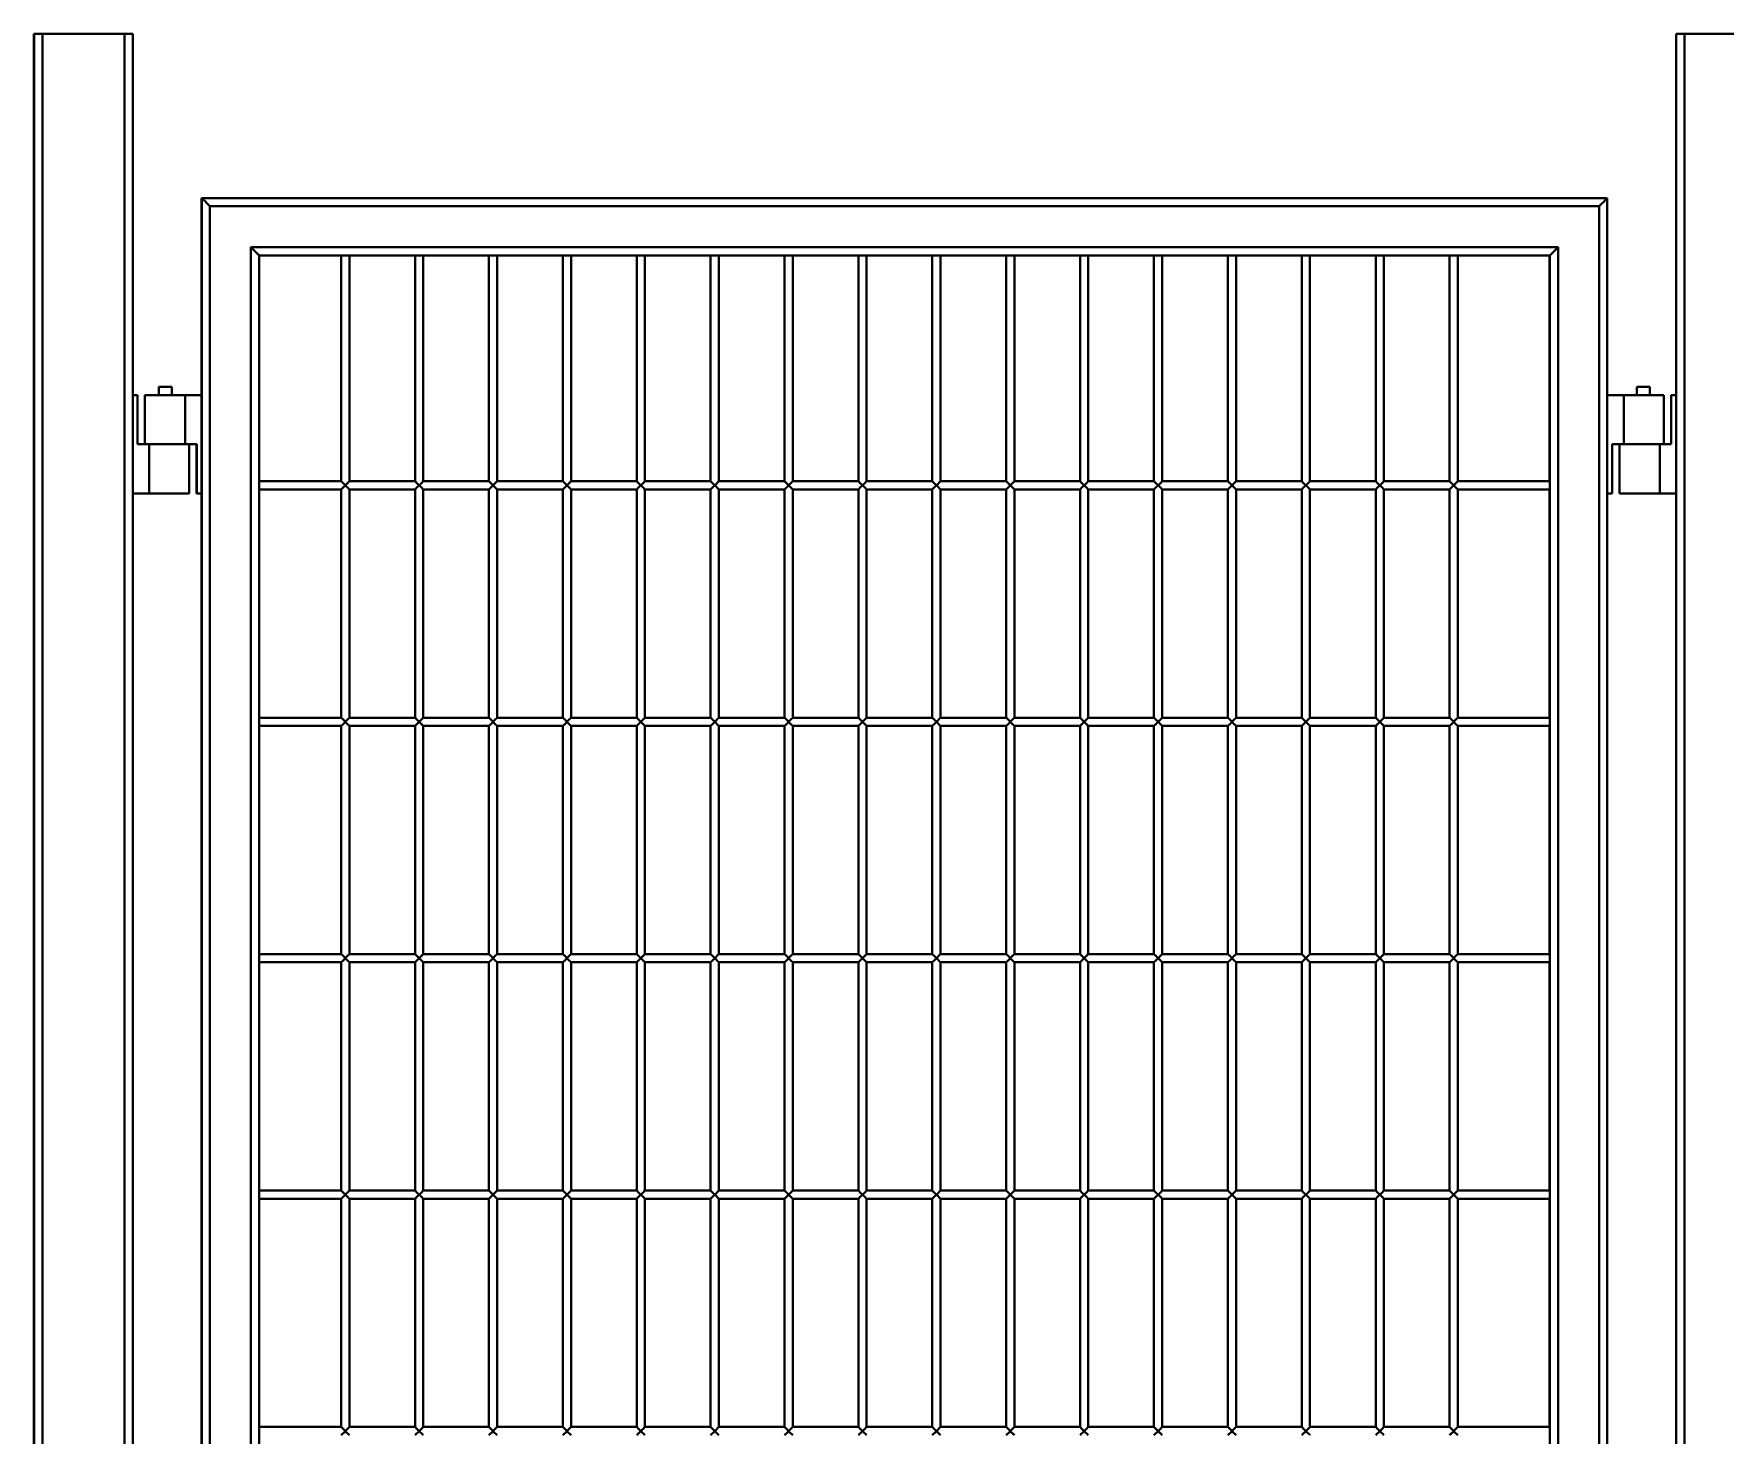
# Model space of a CAD drawing. Header units: millimetres. Extents: x 0 to 420, y 0 to 297.
# Drawn here: x 103.05 to 123.65, y 238.78 to 255.85 of the extents above; entities that cross this region are included whole.
import ezdxf

# ---------------------------------------------------------------- set-up
doc = ezdxf.new("R2010")
doc.units = ezdxf.units.MM

msp = doc.modelspace()

# ---------------------------------------------------------------- linework, layer by layer
at = {"color": 7, "linetype": 'Continuous', "lineweight": 40}
for p, q in [((103.0527, 255.8453), (103.0527, 215.8453)), ((103.0527, 255.8453), (103.0585, 255.8453)), ((103.0585, 215.8453), (103.0585, 255.8453)), ((103.0585, 255.8453), (103.159, 255.8453)), ((103.159, 255.8453), (103.159, 215.8453)), ((103.159, 255.8453), (104.159, 255.8453)), ((104.159, 215.8453), (104.159, 255.8453)), ((104.159, 255.8453), (104.2584, 255.8453)), ((104.2584, 255.8453), (104.2584, 215.8453)), ((123.0552, 215.8453), (123.0552, 255.8453)), ((123.0552, 255.8453), (123.1552, 255.8453)), ((123.1552, 255.8453), (123.1552, 215.8453)), ((123.1552, 255.8453), (124.1552, 255.8453)), ((105.0941, 253.8453), (105.0941, 251.4453)), ((105.097, 253.8453), (105.0941, 253.8453)), ((105.097, 253.8453), (122.2167, 253.8453)), ((105.097, 217.8453), (105.097, 253.8453)), ((122.2167, 253.8453), (122.2167, 217.8453)), ((122.1173, 253.7453), (105.1975, 253.7453)), ((105.1975, 253.7453), (105.1975, 217.9453)), ((122.1173, 217.9453), (122.1173, 253.7453)), ((105.6975, 253.2453), (121.6173, 253.2453)), ((105.6975, 218.4453), (105.6975, 253.2453)), ((121.6173, 253.2453), (121.6173, 218.4453)), ((105.797, 253.1453), (105.797, 218.5453)), ((121.5167, 253.1453), (105.797, 253.1453)), ((106.7955, 253.1453), (106.7955, 250.3953)), ((106.8955, 250.3953), (106.8955, 253.1453)), ((107.6955, 253.1453), (107.6955, 250.3953)), ((107.7955, 250.3953), (107.7955, 253.1453)), ((108.5955, 253.1453), (108.5955, 250.3953)), ((108.6955, 250.3953), (108.6955, 253.1453)), ((109.4954, 253.1453), (109.4954, 250.3953)), ((109.5955, 250.3953), (109.5955, 253.1453)), ((110.3954, 253.1453), (110.3954, 250.3953)), ((110.4954, 250.3953), (110.4954, 253.1453)), ((111.2954, 253.1453), (111.2954, 250.3953)), ((111.3954, 250.3953), (111.3954, 253.1453)), ((112.1954, 253.1453), (112.1954, 250.3953)), ((112.2954, 250.3953), (112.2954, 253.1453)), ((113.0954, 253.1453), (113.0954, 250.3953)), ((113.1954, 250.3953), (113.1954, 253.1453)), ((113.9954, 253.1453), (113.9954, 250.3953)), ((114.0954, 250.3953), (114.0954, 253.1453)), ((114.8954, 253.1453), (114.8954, 250.3953)), ((114.9954, 250.3953), (114.9954, 253.1453)), ((115.7953, 253.1453), (115.7953, 250.3953)), ((115.8953, 250.3953), (115.8953, 253.1453)), ((116.6953, 253.1453), (116.6953, 250.3953)), ((116.7953, 250.3953), (116.7953, 253.1453)), ((117.5953, 253.1453), (117.5953, 250.3953)), ((117.6953, 250.3953), (117.6953, 253.1453)), ((118.4953, 253.1453), (118.4953, 250.3953)), ((118.5953, 250.3953), (118.5953, 253.1453)), ((119.3953, 253.1453), (119.3953, 250.3953)), ((119.4953, 250.3953), (119.4953, 253.1453)), ((120.2953, 253.1453), (120.2953, 250.3953)), ((120.3953, 250.3953), (120.3953, 253.1453)), ((121.5138, 253.1453), (121.5138, 250.3953)), ((121.5167, 218.5453), (121.5167, 253.1453)), ((104.5755, 251.5453), (104.5755, 251.4453)), ((104.5755, 251.5453), (104.7355, 251.5453)), ((104.7355, 251.4453), (104.7355, 251.5453)), ((122.5752, 251.5453), (122.5752, 251.4453)), ((122.7352, 251.5453), (122.5752, 251.5453)), ((122.7352, 251.4453), (122.7352, 251.5453)), ((104.3164, 251.4453), (104.2584, 251.4453)), ((104.3164, 250.8453), (104.3164, 251.4453)), ((104.4055, 251.4453), (104.4055, 250.8453)), ((104.4055, 251.4453), (104.8959, 251.4453)), ((104.8959, 251.4453), (104.8959, 250.8453)), ((104.8964, 251.4453), (104.8959, 251.4453)), ((104.8964, 251.4453), (104.8964, 250.8453)), ((105.0964, 251.4453), (104.8964, 251.4453)), ((105.0964, 250.2453), (105.0964, 251.4453)), ((122.2167, 251.4453), (122.4161, 251.4453)), ((122.9052, 251.4453), (122.4156, 251.4453)), ((122.4161, 251.4453), (122.4161, 250.8453)), ((122.9052, 250.8453), (122.9052, 251.4453)), ((122.9952, 250.8453), (122.9952, 251.4453)), ((122.9952, 251.4453), (123.0552, 251.4453)), ((104.4564, 250.8453), (104.3164, 250.8453)), ((104.4564, 250.2453), (104.4564, 250.8453)), ((104.4564, 250.8453), (104.677, 250.8453)), ((104.677, 250.8453), (104.8947, 250.8453)), ((104.8964, 250.8453), (105.0364, 250.8453)), ((104.9455, 250.2453), (104.9455, 250.8453)), ((105.0347, 250.8453), (105.0347, 250.2453)), ((105.0364, 250.8453), (105.0364, 250.2453)), ((122.2761, 250.8453), (122.2761, 250.2453)), ((122.4161, 250.8453), (122.2761, 250.8453)), ((122.3652, 250.8453), (122.3652, 250.2453)), ((122.6352, 250.8453), (122.4156, 250.8453)), ((122.8552, 250.8453), (122.6352, 250.8453)), ((122.8552, 250.2453), (122.8552, 250.8453)), ((122.8552, 250.8453), (122.9952, 250.8453)), ((106.7955, 250.3953), (105.797, 250.3953)), ((105.797, 250.2953), (106.7955, 250.2953)), ((106.7955, 250.2953), (106.7955, 247.5153)), ((107.6955, 250.3953), (106.8955, 250.3953)), ((106.8955, 247.5153), (106.8955, 250.2953)), ((106.8955, 250.2953), (107.6955, 250.2953)), ((107.6955, 250.2953), (107.6955, 247.5153)), ((108.5955, 250.3953), (107.7955, 250.3953)), ((107.7955, 247.5153), (107.7955, 250.2953)), ((107.7955, 250.2953), (108.5955, 250.2953)), ((108.5955, 250.2953), (108.5955, 247.5153)), ((109.4954, 250.3953), (108.6955, 250.3953)), ((108.6955, 247.5153), (108.6955, 250.2953)), ((108.6955, 250.2953), (109.4954, 250.2953)), ((109.4954, 250.2953), (109.4954, 247.5153)), ((110.3954, 250.3953), (109.5955, 250.3953)), ((109.5955, 247.5153), (109.5955, 250.2953)), ((109.5955, 250.2953), (110.3954, 250.2953)), ((110.3954, 250.2953), (110.3954, 247.5153)), ((111.2954, 250.3953), (110.4954, 250.3953)), ((110.4954, 247.5153), (110.4954, 250.2953)), ((110.4954, 250.2953), (111.2954, 250.2953)), ((111.2954, 250.2953), (111.2954, 247.5153)), ((112.1954, 250.3953), (111.3954, 250.3953)), ((111.3954, 247.5153), (111.3954, 250.2953)), ((111.3954, 250.2953), (112.1954, 250.2953)), ((112.1954, 250.2953), (112.1954, 247.5153)), ((113.0954, 250.3953), (112.2954, 250.3953)), ((112.2954, 247.5153), (112.2954, 250.2953)), ((112.2954, 250.2953), (113.0954, 250.2953)), ((113.0954, 250.2953), (113.0954, 247.5153)), ((113.9954, 250.3953), (113.1954, 250.3953)), ((113.1954, 247.5153), (113.1954, 250.2953)), ((113.1954, 250.2953), (113.9954, 250.2953)), ((113.9954, 250.2953), (113.9954, 247.5153)), ((114.8954, 250.3953), (114.0954, 250.3953)), ((114.0954, 247.5153), (114.0954, 250.2953)), ((114.0954, 250.2953), (114.8954, 250.2953)), ((114.8954, 250.2953), (114.8954, 247.5153)), ((115.7953, 250.3953), (114.9954, 250.3953)), ((114.9954, 247.5153), (114.9954, 250.2953)), ((114.9954, 250.2953), (115.7953, 250.2953)), ((115.7953, 250.2953), (115.7953, 247.5153)), ((116.6953, 250.3953), (115.8953, 250.3953)), ((115.8953, 247.5153), (115.8953, 250.2953)), ((115.8953, 250.2953), (116.6953, 250.2953)), ((116.6953, 250.2953), (116.6953, 247.5153)), ((117.5953, 250.3953), (116.7953, 250.3953)), ((116.7953, 247.5153), (116.7953, 250.2953)), ((116.7953, 250.2953), (117.5953, 250.2953)), ((117.5953, 250.2953), (117.5953, 247.5153)), ((118.4953, 250.3953), (117.6953, 250.3953)), ((117.6953, 247.5153), (117.6953, 250.2953)), ((117.6953, 250.2953), (118.4953, 250.2953)), ((118.4953, 250.2953), (118.4953, 247.5153)), ((119.3953, 250.3953), (118.5953, 250.3953)), ((118.5953, 247.5153), (118.5953, 250.2953)), ((118.5953, 250.2953), (119.3953, 250.2953)), ((119.3953, 250.2953), (119.3953, 247.5153)), ((120.2953, 250.3953), (119.4953, 250.3953)), ((119.4953, 247.5153), (119.4953, 250.2953)), ((119.4953, 250.2953), (120.2953, 250.2953)), ((120.2953, 250.2953), (120.2953, 247.5153)), ((121.5153, 250.3953), (120.3953, 250.3953)), ((120.3953, 247.5153), (120.3953, 250.2953)), ((120.3953, 250.2953), (121.5153, 250.2953)), ((121.5138, 250.2953), (121.5138, 247.5153)), ((104.2584, 250.2453), (104.4564, 250.2453)), ((104.4559, 250.2453), (104.9455, 250.2453)), ((105.0364, 250.2453), (105.0347, 250.2453)), ((105.0364, 250.2453), (105.0964, 250.2453)), ((105.0941, 250.2453), (105.0941, 221.4453)), ((122.2761, 250.2453), (122.2167, 250.2453)), ((122.8552, 250.2453), (122.3652, 250.2453)), ((123.0552, 250.2453), (122.8552, 250.2453)), ((106.7955, 247.5153), (105.797, 247.5153)), ((105.797, 247.4153), (106.7955, 247.4153)), ((106.7955, 247.4153), (106.7955, 244.6353)), ((107.6955, 247.5153), (106.8955, 247.5153)), ((106.8955, 244.6353), (106.8955, 247.4153)), ((106.8955, 247.4153), (107.6955, 247.4153)), ((107.6955, 247.4153), (107.6955, 244.6353)), ((108.5955, 247.5153), (107.7955, 247.5153)), ((107.7955, 244.6353), (107.7955, 247.4153)), ((107.7955, 247.4153), (108.5955, 247.4153)), ((108.5955, 247.4153), (108.5955, 244.6353)), ((109.4954, 247.5153), (108.6955, 247.5153)), ((108.6955, 244.6353), (108.6955, 247.4153)), ((108.6955, 247.4153), (109.4954, 247.4153)), ((109.4954, 247.4153), (109.4954, 244.6353)), ((110.3954, 247.5153), (109.5955, 247.5153)), ((109.5955, 244.6353), (109.5955, 247.4153)), ((109.5955, 247.4153), (110.3954, 247.4153)), ((110.3954, 247.4153), (110.3954, 244.6353)), ((111.2954, 247.5153), (110.4954, 247.5153)), ((110.4954, 244.6353), (110.4954, 247.4153)), ((110.4954, 247.4153), (111.2954, 247.4153)), ((111.2954, 247.4153), (111.2954, 244.6353)), ((112.1954, 247.5153), (111.3954, 247.5153)), ((111.3954, 244.6353), (111.3954, 247.4153)), ((111.3954, 247.4153), (112.1954, 247.4153)), ((112.1954, 247.4153), (112.1954, 244.6353)), ((113.0954, 247.5153), (112.2954, 247.5153)), ((112.2954, 244.6353), (112.2954, 247.4153)), ((112.2954, 247.4153), (113.0954, 247.4153)), ((113.0954, 247.4153), (113.0954, 244.6353)), ((113.9954, 247.5153), (113.1954, 247.5153)), ((113.1954, 244.6353), (113.1954, 247.4153)), ((113.1954, 247.4153), (113.9954, 247.4153)), ((113.9954, 247.4153), (113.9954, 244.6353)), ((114.8954, 247.5153), (114.0954, 247.5153)), ((114.0954, 244.6353), (114.0954, 247.4153)), ((114.0954, 247.4153), (114.8954, 247.4153)), ((114.8954, 247.4153), (114.8954, 244.6353)), ((115.7953, 247.5153), (114.9954, 247.5153)), ((114.9954, 244.6353), (114.9954, 247.4153)), ((114.9954, 247.4153), (115.7953, 247.4153)), ((115.7953, 247.4153), (115.7953, 244.6353)), ((116.6953, 247.5153), (115.8953, 247.5153)), ((115.8953, 244.6353), (115.8953, 247.4153)), ((115.8953, 247.4153), (116.6953, 247.4153)), ((116.6953, 247.4153), (116.6953, 244.6353)), ((117.5953, 247.5153), (116.7953, 247.5153)), ((116.7953, 244.6353), (116.7953, 247.4153)), ((116.7953, 247.4153), (117.5953, 247.4153)), ((117.5953, 247.4153), (117.5953, 244.6353)), ((118.4953, 247.5153), (117.6953, 247.5153)), ((117.6953, 244.6353), (117.6953, 247.4153)), ((117.6953, 247.4153), (118.4953, 247.4153)), ((118.4953, 247.4153), (118.4953, 244.6353)), ((119.3953, 247.5153), (118.5953, 247.5153)), ((118.5953, 244.6353), (118.5953, 247.4153)), ((118.5953, 247.4153), (119.3953, 247.4153)), ((119.3953, 247.4153), (119.3953, 244.6353)), ((120.2953, 247.5153), (119.4953, 247.5153)), ((119.4953, 244.6353), (119.4953, 247.4153)), ((119.4953, 247.4153), (120.2953, 247.4153)), ((120.2953, 247.4153), (120.2953, 244.6353)), ((121.5153, 247.5153), (120.3953, 247.5153)), ((120.3953, 244.6353), (120.3953, 247.4153)), ((120.3953, 247.4153), (121.5153, 247.4153)), ((121.5138, 247.4153), (121.5138, 244.6353)), ((106.7955, 244.6353), (105.797, 244.6353)), ((105.797, 244.5353), (106.7955, 244.5353)), ((106.7955, 244.5353), (106.7955, 241.7553)), ((107.6955, 244.6353), (106.8955, 244.6353)), ((106.8955, 241.7553), (106.8955, 244.5353)), ((106.8955, 244.5353), (107.6955, 244.5353)), ((107.6955, 244.5353), (107.6955, 241.7553)), ((108.5955, 244.6353), (107.7955, 244.6353)), ((107.7955, 241.7553), (107.7955, 244.5353)), ((107.7955, 244.5353), (108.5955, 244.5353)), ((108.5955, 244.5353), (108.5955, 241.7553)), ((109.4954, 244.6353), (108.6955, 244.6353)), ((108.6955, 241.7553), (108.6955, 244.5353)), ((108.6955, 244.5353), (109.4954, 244.5353)), ((109.4954, 244.5353), (109.4954, 241.7553)), ((110.3954, 244.6353), (109.5955, 244.6353)), ((109.5955, 241.7553), (109.5955, 244.5353)), ((109.5955, 244.5353), (110.3954, 244.5353)), ((110.3954, 244.5353), (110.3954, 241.7553)), ((111.2954, 244.6353), (110.4954, 244.6353)), ((110.4954, 241.7553), (110.4954, 244.5353)), ((110.4954, 244.5353), (111.2954, 244.5353)), ((111.2954, 244.5353), (111.2954, 241.7553)), ((112.1954, 244.6353), (111.3954, 244.6353)), ((111.3954, 241.7553), (111.3954, 244.5353)), ((111.3954, 244.5353), (112.1954, 244.5353)), ((112.1954, 244.5353), (112.1954, 241.7553)), ((113.0954, 244.6353), (112.2954, 244.6353)), ((112.2954, 241.7553), (112.2954, 244.5353)), ((112.2954, 244.5353), (113.0954, 244.5353)), ((113.0954, 244.5353), (113.0954, 241.7553)), ((113.9954, 244.6353), (113.1954, 244.6353)), ((113.1954, 241.7553), (113.1954, 244.5353)), ((113.1954, 244.5353), (113.9954, 244.5353)), ((113.9954, 244.5353), (113.9954, 241.7553)), ((114.8954, 244.6353), (114.0954, 244.6353)), ((114.0954, 241.7553), (114.0954, 244.5353)), ((114.0954, 244.5353), (114.8954, 244.5353)), ((114.8954, 244.5353), (114.8954, 241.7553)), ((115.7953, 244.6353), (114.9954, 244.6353)), ((114.9954, 241.7553), (114.9954, 244.5353)), ((114.9954, 244.5353), (115.7953, 244.5353)), ((115.7953, 244.5353), (115.7953, 241.7553)), ((116.6953, 244.6353), (115.8953, 244.6353)), ((115.8953, 241.7553), (115.8953, 244.5353)), ((115.8953, 244.5353), (116.6953, 244.5353)), ((116.6953, 244.5353), (116.6953, 241.7553)), ((117.5953, 244.6353), (116.7953, 244.6353)), ((116.7953, 241.7553), (116.7953, 244.5353)), ((116.7953, 244.5353), (117.5953, 244.5353)), ((117.5953, 244.5353), (117.5953, 241.7553)), ((118.4953, 244.6353), (117.6953, 244.6353)), ((117.6953, 241.7553), (117.6953, 244.5353)), ((117.6953, 244.5353), (118.4953, 244.5353)), ((118.4953, 244.5353), (118.4953, 241.7553)), ((119.3953, 244.6353), (118.5953, 244.6353)), ((118.5953, 241.7553), (118.5953, 244.5353)), ((118.5953, 244.5353), (119.3953, 244.5353)), ((119.3953, 244.5353), (119.3953, 241.7553)), ((120.2953, 244.6353), (119.4953, 244.6353)), ((119.4953, 241.7553), (119.4953, 244.5353)), ((119.4953, 244.5353), (120.2953, 244.5353)), ((120.2953, 244.5353), (120.2953, 241.7553)), ((121.5153, 244.6353), (120.3953, 244.6353)), ((120.3953, 241.7553), (120.3953, 244.5353)), ((120.3953, 244.5353), (121.5153, 244.5353)), ((121.5138, 244.5353), (121.5138, 241.7553)), ((106.7955, 241.7553), (105.797, 241.7553)), ((105.797, 241.6553), (106.7955, 241.6553)), ((106.7955, 241.6553), (106.7955, 238.8753)), ((107.6955, 241.7553), (106.8955, 241.7553)), ((106.8955, 238.8753), (106.8955, 241.6553)), ((106.8955, 241.6553), (107.6955, 241.6553)), ((107.6955, 241.6553), (107.6955, 238.8753)), ((108.5955, 241.7553), (107.7955, 241.7553)), ((107.7955, 238.8753), (107.7955, 241.6553)), ((107.7955, 241.6553), (108.5955, 241.6553)), ((108.5955, 241.6553), (108.5955, 238.8753)), ((109.4954, 241.7553), (108.6955, 241.7553)), ((108.6955, 238.8753), (108.6955, 241.6553)), ((108.6955, 241.6553), (109.4954, 241.6553)), ((109.4954, 241.6553), (109.4954, 238.8753)), ((110.3954, 241.7553), (109.5955, 241.7553)), ((109.5955, 238.8753), (109.5955, 241.6553)), ((109.5955, 241.6553), (110.3954, 241.6553)), ((110.3954, 241.6553), (110.3954, 238.8753)), ((111.2954, 241.7553), (110.4954, 241.7553)), ((110.4954, 238.8753), (110.4954, 241.6553)), ((110.4954, 241.6553), (111.2954, 241.6553)), ((111.2954, 241.6553), (111.2954, 238.8753)), ((112.1954, 241.7553), (111.3954, 241.7553)), ((111.3954, 238.8753), (111.3954, 241.6553)), ((111.3954, 241.6553), (112.1954, 241.6553)), ((112.1954, 241.6553), (112.1954, 238.8753)), ((113.0954, 241.7553), (112.2954, 241.7553)), ((112.2954, 238.8753), (112.2954, 241.6553)), ((112.2954, 241.6553), (113.0954, 241.6553)), ((113.0954, 241.6553), (113.0954, 238.8753)), ((113.9954, 241.7553), (113.1954, 241.7553)), ((113.1954, 238.8753), (113.1954, 241.6553)), ((113.1954, 241.6553), (113.9954, 241.6553)), ((113.9954, 241.6553), (113.9954, 238.8753)), ((114.8954, 241.7553), (114.0954, 241.7553)), ((114.0954, 238.8753), (114.0954, 241.6553)), ((114.0954, 241.6553), (114.8954, 241.6553)), ((114.8954, 241.6553), (114.8954, 238.8753)), ((115.7953, 241.7553), (114.9954, 241.7553)), ((114.9954, 238.8753), (114.9954, 241.6553)), ((114.9954, 241.6553), (115.7953, 241.6553)), ((115.7953, 241.6553), (115.7953, 238.8753)), ((116.6953, 241.7553), (115.8953, 241.7553)), ((115.8953, 238.8753), (115.8953, 241.6553)), ((115.8953, 241.6553), (116.6953, 241.6553)), ((116.6953, 241.6553), (116.6953, 238.8753)), ((117.5953, 241.7553), (116.7953, 241.7553)), ((116.7953, 238.8753), (116.7953, 241.6553)), ((116.7953, 241.6553), (117.5953, 241.6553)), ((117.5953, 241.6553), (117.5953, 238.8753)), ((118.4953, 241.7553), (117.6953, 241.7553)), ((117.6953, 238.8753), (117.6953, 241.6553)), ((117.6953, 241.6553), (118.4953, 241.6553)), ((118.4953, 241.6553), (118.4953, 238.8753)), ((119.3953, 241.7553), (118.5953, 241.7553)), ((118.5953, 238.8753), (118.5953, 241.6553)), ((118.5953, 241.6553), (119.3953, 241.6553)), ((119.3953, 241.6553), (119.3953, 238.8753)), ((120.2953, 241.7553), (119.4953, 241.7553)), ((119.4953, 238.8753), (119.4953, 241.6553)), ((119.4953, 241.6553), (120.2953, 241.6553)), ((120.2953, 241.6553), (120.2953, 238.8753)), ((121.5153, 241.7553), (120.3953, 241.7553)), ((120.3953, 238.8753), (120.3953, 241.6553)), ((120.3953, 241.6553), (121.5153, 241.6553)), ((121.5138, 241.6553), (121.5138, 238.8753)), ((106.7955, 238.8753), (105.797, 238.8753)), ((107.6955, 238.8753), (106.8955, 238.8753)), ((108.5955, 238.8753), (107.7955, 238.8753)), ((109.4954, 238.8753), (108.6955, 238.8753)), ((110.3954, 238.8753), (109.5955, 238.8753)), ((111.2954, 238.8753), (110.4954, 238.8753)), ((112.1954, 238.8753), (111.3954, 238.8753)), ((113.0954, 238.8753), (112.2954, 238.8753)), ((113.9954, 238.8753), (113.1954, 238.8753)), ((114.8954, 238.8753), (114.0954, 238.8753)), ((115.7953, 238.8753), (114.9954, 238.8753)), ((116.6953, 238.8753), (115.8953, 238.8753)), ((117.5953, 238.8753), (116.7953, 238.8753)), ((118.4953, 238.8753), (117.6953, 238.8753)), ((119.3953, 238.8753), (118.5953, 238.8753)), ((120.2953, 238.8753), (119.4953, 238.8753)), ((121.5153, 238.8753), (120.3953, 238.8753))]:
    msp.add_line(p, q, dxfattribs=at)
for centre in [(118.0269, 250.3453), (118.0269, 247.4653), (118.0269, 244.5853), (118.0269, 241.7053), (118.0269, 238.8253)]:
    msp.add_arc(centre, 3.4887, 359.17882, 0.82118, dxfattribs=at)
for centre, major_axis, start_param, end_param in [((105.197, 253.7453), (-0.1, 0.1), 4.7094924, 6.2802887), ((122.1167, 253.7453), (0.1, 0.1), 4.7152855, 6.2860819), ((105.697, 253.2453), (0.1, -0.1), 6.2802887, 7.8510851), ((121.6167, 253.2453), (0.1, 0.1), 3.1444892, 4.7152855), ((106.8455, 250.3453), (0.05, -0.05), 1.5678998, 3.1386961), ((106.8455, 250.3453), (0.05, 0.05), 3.1444892, 4.7152855), ((106.8455, 250.3453), (0.05, 0.05), 4.7152855, 6.2802887), ((106.8455, 250.3453), (0.05, -0.05), 0.0028966, 1.5678998), ((107.7455, 250.3453), (0.05, -0.05), 1.5678998, 3.1386961), ((107.7455, 250.3453), (0.05, 0.05), 3.1444892, 4.7152855), ((107.7455, 250.3453), (0.05, 0.05), 4.7152855, 6.2802887), ((107.7455, 250.3453), (0.05, -0.05), 0.0028966, 1.5678998), ((108.6455, 250.3453), (0.05, -0.05), 1.5678998, 3.1386961), ((108.6455, 250.3453), (0.05, 0.05), 3.1444892, 4.7152855), ((108.6455, 250.3453), (0.05, 0.05), 4.7152855, 6.2802887), ((108.6455, 250.3453), (0.05, -0.05), 0.0028966, 1.5678998), ((109.5454, 250.3453), (0.05, -0.05), 1.5678998, 3.1386961), ((109.5454, 250.3453), (0.05, 0.05), 3.1444892, 4.7152855), ((109.5454, 250.3453), (0.05, 0.05), 4.7152855, 6.2802887), ((109.5454, 250.3453), (0.05, -0.05), 0.0028966, 1.5678998), ((110.4454, 250.3453), (0.05, -0.05), 1.5678998, 3.1386961), ((110.4454, 250.3453), (0.05, 0.05), 3.1444892, 4.7152855), ((110.4454, 250.3453), (0.05, 0.05), 4.7152855, 6.2802887), ((110.4454, 250.3453), (0.05, -0.05), 0.0028966, 1.5678998), ((111.3454, 250.3453), (0.05, -0.05), 1.5678998, 3.1386961), ((111.3454, 250.3453), (0.05, 0.05), 3.1444892, 4.7152855), ((111.3454, 250.3453), (0.05, 0.05), 4.7152855, 6.2802887), ((111.3454, 250.3453), (0.05, -0.05), 0.0028966, 1.5678998), ((112.2454, 250.3453), (0.05, -0.05), 1.5678998, 3.1386961), ((112.2454, 250.3453), (0.05, 0.05), 3.1444892, 4.7152855), ((112.2454, 250.3453), (0.05, 0.05), 4.7152855, 6.2802887), ((112.2454, 250.3453), (0.05, -0.05), 0.0028966, 1.5678998), ((113.1454, 250.3453), (0.05, -0.05), 1.5678998, 3.1386961), ((113.1454, 250.3453), (0.05, 0.05), 3.1444892, 4.7152855), ((113.1454, 250.3453), (0.05, 0.05), 4.7152855, 6.2802887), ((113.1454, 250.3453), (0.05, -0.05), 0.0028966, 1.5678998), ((114.0454, 250.3453), (0.05, -0.05), 1.5678998, 3.1386961), ((114.0454, 250.3453), (0.05, 0.05), 3.1444892, 4.7152855), ((114.0454, 250.3453), (0.05, 0.05), 4.7152855, 6.2802887), ((114.0454, 250.3453), (0.05, -0.05), 0.0028966, 1.5678998), ((114.9454, 250.3453), (0.05, -0.05), 1.5678998, 3.1386961), ((114.9454, 250.3453), (0.05, 0.05), 3.1444892, 4.7152855), ((114.9454, 250.3453), (0.05, 0.05), 4.7152855, 6.2802887), ((114.9454, 250.3453), (0.05, -0.05), 0.0028966, 1.5678998), ((115.8453, 250.3453), (0.05, -0.05), 1.5678998, 3.1386961), ((115.8453, 250.3453), (0.05, 0.05), 3.1444892, 4.7152855), ((115.8453, 250.3453), (0.05, 0.05), 4.7152855, 6.2802887), ((115.8453, 250.3453), (0.05, -0.05), 0.0028966, 1.5678998), ((116.7453, 250.3453), (0.05, -0.05), 1.5678998, 3.1386961), ((116.7453, 250.3453), (0.05, 0.05), 3.1444892, 4.7152855), ((116.7453, 250.3453), (0.05, 0.05), 4.7152855, 6.2802887), ((116.7453, 250.3453), (0.05, -0.05), 0.0028966, 1.5678998), ((117.6453, 250.3453), (0.05, -0.05), 1.5678998, 3.1386961), ((117.6453, 250.3453), (0.05, 0.05), 3.1444892, 4.7152855), ((117.6453, 250.3453), (0.05, 0.05), 4.7152855, 6.2802887), ((117.6453, 250.3453), (0.05, -0.05), 0.0028966, 1.5678998), ((118.5453, 250.3453), (0.05, -0.05), 1.5678998, 3.1386961), ((118.5453, 250.3453), (0.05, 0.05), 3.1444892, 4.7152855), ((118.5453, 250.3453), (0.05, 0.05), 4.7152855, 6.2802887), ((118.5453, 250.3453), (0.05, -0.05), 0.0028966, 1.5678998), ((119.4453, 250.3453), (0.05, -0.05), 1.5678998, 3.1386961), ((119.4453, 250.3453), (0.05, 0.05), 3.1444892, 4.7152855), ((119.4453, 250.3453), (0.05, 0.05), 4.7152855, 6.2802887), ((119.4453, 250.3453), (0.05, -0.05), 0.0028966, 1.5678998), ((120.3453, 250.3453), (0.05, -0.05), 1.5678998, 3.1386961), ((120.3453, 250.3453), (0.05, 0.05), 3.1444892, 4.7152855), ((120.3453, 250.3453), (0.05, 0.05), 4.7152855, 6.2802887), ((120.3453, 250.3453), (0.05, -0.05), 0.0028966, 1.5678998), ((106.8455, 247.4653), (0.05, -0.05), 1.5678998, 3.1386961), ((106.8455, 247.4653), (0.05, 0.05), 3.1444892, 4.7152855), ((106.8455, 247.4653), (0.05, 0.05), 4.7152855, 6.2802887), ((106.8455, 247.4653), (0.05, -0.05), 0.0028966, 1.5678998), ((107.7455, 247.4653), (0.05, -0.05), 1.5678998, 3.1386961), ((107.7455, 247.4653), (0.05, 0.05), 3.1444892, 4.7152855), ((107.7455, 247.4653), (0.05, 0.05), 4.7152855, 6.2802887), ((107.7455, 247.4653), (0.05, -0.05), 0.0028966, 1.5678998), ((108.6455, 247.4653), (0.05, -0.05), 1.5678998, 3.1386961), ((108.6455, 247.4653), (0.05, 0.05), 3.1444892, 4.7152855), ((108.6455, 247.4653), (0.05, 0.05), 4.7152855, 6.2802887), ((108.6455, 247.4653), (0.05, -0.05), 0.0028966, 1.5678998), ((109.5454, 247.4653), (0.05, -0.05), 1.5678998, 3.1386961), ((109.5454, 247.4653), (0.05, 0.05), 3.1444892, 4.7152855), ((109.5454, 247.4653), (0.05, 0.05), 4.7152855, 6.2802887), ((109.5454, 247.4653), (0.05, -0.05), 0.0028966, 1.5678998), ((110.4454, 247.4653), (0.05, -0.05), 1.5678998, 3.1386961), ((110.4454, 247.4653), (0.05, 0.05), 3.1444892, 4.7152855), ((110.4454, 247.4653), (0.05, 0.05), 4.7152855, 6.2802887), ((110.4454, 247.4653), (0.05, -0.05), 0.0028966, 1.5678998), ((111.3454, 247.4653), (0.05, -0.05), 1.5678998, 3.1386961), ((111.3454, 247.4653), (0.05, 0.05), 3.1444892, 4.7152855), ((111.3454, 247.4653), (0.05, 0.05), 4.7152855, 6.2802887), ((111.3454, 247.4653), (0.05, -0.05), 0.0028966, 1.5678998), ((112.2454, 247.4653), (0.05, -0.05), 1.5678998, 3.1386961), ((112.2454, 247.4653), (0.05, 0.05), 3.1444892, 4.7152855), ((112.2454, 247.4653), (0.05, 0.05), 4.7152855, 6.2802887), ((112.2454, 247.4653), (0.05, -0.05), 0.0028966, 1.5678998), ((113.1454, 247.4653), (0.05, -0.05), 1.5678998, 3.1386961), ((113.1454, 247.4653), (0.05, 0.05), 3.1444892, 4.7152855), ((113.1454, 247.4653), (0.05, 0.05), 4.7152855, 6.2802887), ((113.1454, 247.4653), (0.05, -0.05), 0.0028966, 1.5678998), ((114.0454, 247.4653), (0.05, -0.05), 1.5678998, 3.1386961), ((114.0454, 247.4653), (0.05, 0.05), 3.1444892, 4.7152855), ((114.0454, 247.4653), (0.05, 0.05), 4.7152855, 6.2802887), ((114.0454, 247.4653), (0.05, -0.05), 0.0028966, 1.5678998), ((114.9454, 247.4653), (0.05, -0.05), 1.5678998, 3.1386961), ((114.9454, 247.4653), (0.05, 0.05), 3.1444892, 4.7152855), ((114.9454, 247.4653), (0.05, 0.05), 4.7152855, 6.2802887), ((114.9454, 247.4653), (0.05, -0.05), 0.0028966, 1.5678998), ((115.8453, 247.4653), (0.05, -0.05), 1.5678998, 3.1386961), ((115.8453, 247.4653), (0.05, 0.05), 3.1444892, 4.7152855), ((115.8453, 247.4653), (0.05, 0.05), 4.7152855, 6.2802887), ((115.8453, 247.4653), (0.05, -0.05), 0.0028966, 1.5678998), ((116.7453, 247.4653), (0.05, -0.05), 1.5678998, 3.1386961), ((116.7453, 247.4653), (0.05, 0.05), 3.1444892, 4.7152855), ((116.7453, 247.4653), (0.05, 0.05), 4.7152855, 6.2802887), ((116.7453, 247.4653), (0.05, -0.05), 0.0028966, 1.5678998), ((117.6453, 247.4653), (0.05, -0.05), 1.5678998, 3.1386961), ((117.6453, 247.4653), (0.05, 0.05), 3.1444892, 4.7152855), ((117.6453, 247.4653), (0.05, 0.05), 4.7152855, 6.2802887), ((117.6453, 247.4653), (0.05, -0.05), 0.0028966, 1.5678998), ((118.5453, 247.4653), (0.05, -0.05), 1.5678998, 3.1386961), ((118.5453, 247.4653), (0.05, 0.05), 3.1444892, 4.7152855), ((118.5453, 247.4653), (0.05, 0.05), 4.7152855, 6.2802887), ((118.5453, 247.4653), (0.05, -0.05), 0.0028966, 1.5678998), ((119.4453, 247.4653), (0.05, -0.05), 1.5678998, 3.1386961), ((119.4453, 247.4653), (0.05, 0.05), 3.1444892, 4.7152855), ((119.4453, 247.4653), (0.05, 0.05), 4.7152855, 6.2802887), ((119.4453, 247.4653), (0.05, -0.05), 0.0028966, 1.5678998), ((120.3453, 247.4653), (0.05, -0.05), 1.5678998, 3.1386961), ((120.3453, 247.4653), (0.05, 0.05), 3.1444892, 4.7152855), ((120.3453, 247.4653), (0.05, 0.05), 4.7152855, 6.2802887), ((120.3453, 247.4653), (0.05, -0.05), 0.0028966, 1.5678998), ((106.8455, 244.5853), (0.05, -0.05), 1.5678998, 3.1386961), ((106.8455, 244.5853), (0.05, 0.05), 3.1444892, 4.7152855), ((106.8455, 244.5853), (0.05, 0.05), 4.7152855, 6.2802887), ((106.8455, 244.5853), (0.05, -0.05), 0.0028966, 1.5678998), ((107.7455, 244.5853), (0.05, -0.05), 1.5678998, 3.1386961), ((107.7455, 244.5853), (0.05, 0.05), 3.1444892, 4.7152855), ((107.7455, 244.5853), (0.05, 0.05), 4.7152855, 6.2802887), ((107.7455, 244.5853), (0.05, -0.05), 0.0028966, 1.5678998), ((108.6455, 244.5853), (0.05, -0.05), 1.5678998, 3.1386961), ((108.6455, 244.5853), (0.05, 0.05), 3.1444892, 4.7152855), ((108.6455, 244.5853), (0.05, 0.05), 4.7152855, 6.2802887), ((108.6455, 244.5853), (0.05, -0.05), 0.0028966, 1.5678998), ((109.5454, 244.5853), (0.05, -0.05), 1.5678998, 3.1386961), ((109.5454, 244.5853), (0.05, 0.05), 3.1444892, 4.7152855), ((109.5454, 244.5853), (0.05, 0.05), 4.7152855, 6.2802887), ((109.5454, 244.5853), (0.05, -0.05), 0.0028966, 1.5678998), ((110.4454, 244.5853), (0.05, -0.05), 1.5678998, 3.1386961), ((110.4454, 244.5853), (0.05, 0.05), 3.1444892, 4.7152855), ((110.4454, 244.5853), (0.05, 0.05), 4.7152855, 6.2802887), ((110.4454, 244.5853), (0.05, -0.05), 0.0028966, 1.5678998), ((111.3454, 244.5853), (0.05, -0.05), 1.5678998, 3.1386961), ((111.3454, 244.5853), (0.05, 0.05), 3.1444892, 4.7152855), ((111.3454, 244.5853), (0.05, 0.05), 4.7152855, 6.2802887), ((111.3454, 244.5853), (0.05, -0.05), 0.0028966, 1.5678998), ((112.2454, 244.5853), (0.05, -0.05), 1.5678998, 3.1386961), ((112.2454, 244.5853), (0.05, 0.05), 3.1444892, 4.7152855), ((112.2454, 244.5853), (0.05, 0.05), 4.7152855, 6.2802887), ((112.2454, 244.5853), (0.05, -0.05), 0.0028966, 1.5678998), ((113.1454, 244.5853), (0.05, -0.05), 1.5678998, 3.1386961), ((113.1454, 244.5853), (0.05, 0.05), 3.1444892, 4.7152855), ((113.1454, 244.5853), (0.05, 0.05), 4.7152855, 6.2802887), ((113.1454, 244.5853), (0.05, -0.05), 0.0028966, 1.5678998), ((114.0454, 244.5853), (0.05, -0.05), 1.5678998, 3.1386961), ((114.0454, 244.5853), (0.05, 0.05), 3.1444892, 4.7152855), ((114.0454, 244.5853), (0.05, 0.05), 4.7152855, 6.2802887), ((114.0454, 244.5853), (0.05, -0.05), 0.0028966, 1.5678998), ((114.9454, 244.5853), (0.05, -0.05), 1.5678998, 3.1386961), ((114.9454, 244.5853), (0.05, 0.05), 3.1444892, 4.7152855), ((114.9454, 244.5853), (0.05, 0.05), 4.7152855, 6.2802887), ((114.9454, 244.5853), (0.05, -0.05), 0.0028966, 1.5678998), ((115.8453, 244.5853), (0.05, -0.05), 1.5678998, 3.1386961), ((115.8453, 244.5853), (0.05, 0.05), 3.1444892, 4.7152855), ((115.8453, 244.5853), (0.05, 0.05), 4.7152855, 6.2802887), ((115.8453, 244.5853), (0.05, -0.05), 0.0028966, 1.5678998), ((116.7453, 244.5853), (0.05, -0.05), 1.5678998, 3.1386961), ((116.7453, 244.5853), (0.05, 0.05), 3.1444892, 4.7152855), ((116.7453, 244.5853), (0.05, 0.05), 4.7152855, 6.2802887), ((116.7453, 244.5853), (0.05, -0.05), 0.0028966, 1.5678998), ((117.6453, 244.5853), (0.05, -0.05), 1.5678998, 3.1386961), ((117.6453, 244.5853), (0.05, 0.05), 3.1444892, 4.7152855), ((117.6453, 244.5853), (0.05, 0.05), 4.7152855, 6.2802887), ((117.6453, 244.5853), (0.05, -0.05), 0.0028966, 1.5678998), ((118.5453, 244.5853), (0.05, -0.05), 1.5678998, 3.1386961), ((118.5453, 244.5853), (0.05, 0.05), 3.1444892, 4.7152855), ((118.5453, 244.5853), (0.05, 0.05), 4.7152855, 6.2802887), ((118.5453, 244.5853), (0.05, -0.05), 0.0028966, 1.5678998), ((119.4453, 244.5853), (0.05, -0.05), 1.5678998, 3.1386961), ((119.4453, 244.5853), (0.05, 0.05), 3.1444892, 4.7152855), ((119.4453, 244.5853), (0.05, 0.05), 4.7152855, 6.2802887), ((119.4453, 244.5853), (0.05, -0.05), 0.0028966, 1.5678998), ((120.3453, 244.5853), (0.05, -0.05), 1.5678998, 3.1386961), ((120.3453, 244.5853), (0.05, 0.05), 3.1444892, 4.7152855), ((120.3453, 244.5853), (0.05, 0.05), 4.7152855, 6.2802887), ((120.3453, 244.5853), (0.05, -0.05), 0.0028966, 1.5678998), ((106.8455, 241.7053), (0.05, -0.05), 1.5678998, 3.1386961), ((106.8455, 241.7053), (0.05, 0.05), 3.1444892, 4.7152855), ((106.8455, 241.7053), (0.05, 0.05), 4.7152855, 6.2802887), ((106.8455, 241.7053), (0.05, -0.05), 0.0028966, 1.5678998), ((107.7455, 241.7053), (0.05, -0.05), 1.5678998, 3.1386961), ((107.7455, 241.7053), (0.05, 0.05), 3.1444892, 4.7152855), ((107.7455, 241.7053), (0.05, 0.05), 4.7152855, 6.2802887), ((107.7455, 241.7053), (0.05, -0.05), 0.0028966, 1.5678998), ((108.6455, 241.7053), (0.05, -0.05), 1.5678998, 3.1386961), ((108.6455, 241.7053), (0.05, 0.05), 3.1444892, 4.7152855), ((108.6455, 241.7053), (0.05, 0.05), 4.7152855, 6.2802887), ((108.6455, 241.7053), (0.05, -0.05), 0.0028966, 1.5678998), ((109.5454, 241.7053), (0.05, -0.05), 1.5678998, 3.1386961), ((109.5454, 241.7053), (0.05, 0.05), 3.1444892, 4.7152855), ((109.5454, 241.7053), (0.05, 0.05), 4.7152855, 6.2802887), ((109.5454, 241.7053), (0.05, -0.05), 0.0028966, 1.5678998), ((110.4454, 241.7053), (0.05, -0.05), 1.5678998, 3.1386961), ((110.4454, 241.7053), (0.05, 0.05), 3.1444892, 4.7152855), ((110.4454, 241.7053), (0.05, 0.05), 4.7152855, 6.2802887), ((110.4454, 241.7053), (0.05, -0.05), 0.0028966, 1.5678998), ((111.3454, 241.7053), (0.05, -0.05), 1.5678998, 3.1386961), ((111.3454, 241.7053), (0.05, 0.05), 3.1444892, 4.7152855), ((111.3454, 241.7053), (0.05, 0.05), 4.7152855, 6.2802887), ((111.3454, 241.7053), (0.05, -0.05), 0.0028966, 1.5678998), ((112.2454, 241.7053), (0.05, -0.05), 1.5678998, 3.1386961), ((112.2454, 241.7053), (0.05, 0.05), 3.1444892, 4.7152855), ((112.2454, 241.7053), (0.05, 0.05), 4.7152855, 6.2802887), ((112.2454, 241.7053), (0.05, -0.05), 0.0028966, 1.5678998), ((113.1454, 241.7053), (0.05, -0.05), 1.5678998, 3.1386961), ((113.1454, 241.7053), (0.05, 0.05), 3.1444892, 4.7152855), ((113.1454, 241.7053), (0.05, 0.05), 4.7152855, 6.2802887), ((113.1454, 241.7053), (0.05, -0.05), 0.0028966, 1.5678998), ((114.0454, 241.7053), (0.05, -0.05), 1.5678998, 3.1386961), ((114.0454, 241.7053), (0.05, 0.05), 3.1444892, 4.7152855), ((114.0454, 241.7053), (0.05, 0.05), 4.7152855, 6.2802887), ((114.0454, 241.7053), (0.05, -0.05), 0.0028966, 1.5678998), ((114.9454, 241.7053), (0.05, -0.05), 1.5678998, 3.1386961), ((114.9454, 241.7053), (0.05, 0.05), 3.1444892, 4.7152855), ((114.9454, 241.7053), (0.05, 0.05), 4.7152855, 6.2802887), ((114.9454, 241.7053), (0.05, -0.05), 0.0028966, 1.5678998), ((115.8453, 241.7053), (0.05, -0.05), 1.5678998, 3.1386961), ((115.8453, 241.7053), (0.05, 0.05), 3.1444892, 4.7152855), ((115.8453, 241.7053), (0.05, 0.05), 4.7152855, 6.2802887), ((115.8453, 241.7053), (0.05, -0.05), 0.0028966, 1.5678998), ((116.7453, 241.7053), (0.05, -0.05), 1.5678998, 3.1386961), ((116.7453, 241.7053), (0.05, 0.05), 3.1444892, 4.7152855), ((116.7453, 241.7053), (0.05, 0.05), 4.7152855, 6.2802887), ((116.7453, 241.7053), (0.05, -0.05), 0.0028966, 1.5678998), ((117.6453, 241.7053), (0.05, -0.05), 1.5678998, 3.1386961), ((117.6453, 241.7053), (0.05, 0.05), 3.1444892, 4.7152855), ((117.6453, 241.7053), (0.05, 0.05), 4.7152855, 6.2802887), ((117.6453, 241.7053), (0.05, -0.05), 0.0028966, 1.5678998), ((118.5453, 241.7053), (0.05, -0.05), 1.5678998, 3.1386961), ((118.5453, 241.7053), (0.05, 0.05), 3.1444892, 4.7152855), ((118.5453, 241.7053), (0.05, 0.05), 4.7152855, 6.2802887), ((118.5453, 241.7053), (0.05, -0.05), 0.0028966, 1.5678998), ((119.4453, 241.7053), (0.05, -0.05), 1.5678998, 3.1386961), ((119.4453, 241.7053), (0.05, 0.05), 3.1444892, 4.7152855), ((119.4453, 241.7053), (0.05, 0.05), 4.7152855, 6.2802887), ((119.4453, 241.7053), (0.05, -0.05), 0.0028966, 1.5678998), ((120.3453, 241.7053), (0.05, -0.05), 1.5678998, 3.1386961), ((120.3453, 241.7053), (0.05, 0.05), 3.1444892, 4.7152855), ((120.3453, 241.7053), (0.05, 0.05), 4.7152855, 6.2802887), ((120.3453, 241.7053), (0.05, -0.05), 0.0028966, 1.5678998), ((106.8455, 238.8253), (0.05, -0.05), 1.5678998, 3.1386961), ((106.8455, 238.8253), (0.05, 0.05), 3.1444892, 4.7152855), ((106.8455, 238.8253), (0.05, 0.05), 4.7152855, 6.2802887), ((106.8455, 238.8253), (0.05, -0.05), 0.0028966, 1.5678998), ((107.7455, 238.8253), (0.05, -0.05), 1.5678998, 3.1386961), ((107.7455, 238.8253), (0.05, 0.05), 3.1444892, 4.7152855), ((107.7455, 238.8253), (0.05, 0.05), 4.7152855, 6.2802887), ((107.7455, 238.8253), (0.05, -0.05), 0.0028966, 1.5678998), ((108.6455, 238.8253), (0.05, -0.05), 1.5678998, 3.1386961), ((108.6455, 238.8253), (0.05, 0.05), 3.1444892, 4.7152855), ((108.6455, 238.8253), (0.05, 0.05), 4.7152855, 6.2802887), ((108.6455, 238.8253), (0.05, -0.05), 0.0028966, 1.5678998), ((109.5454, 238.8253), (0.05, -0.05), 1.5678998, 3.1386961), ((109.5454, 238.8253), (0.05, 0.05), 3.1444892, 4.7152855), ((109.5454, 238.8253), (0.05, 0.05), 4.7152855, 6.2802887), ((109.5454, 238.8253), (0.05, -0.05), 0.0028966, 1.5678998), ((110.4454, 238.8253), (0.05, -0.05), 1.5678998, 3.1386961), ((110.4454, 238.8253), (0.05, 0.05), 3.1444892, 4.7152855), ((110.4454, 238.8253), (0.05, 0.05), 4.7152855, 6.2802887), ((110.4454, 238.8253), (0.05, -0.05), 0.0028966, 1.5678998), ((111.3454, 238.8253), (0.05, -0.05), 1.5678998, 3.1386961), ((111.3454, 238.8253), (0.05, 0.05), 3.1444892, 4.7152855), ((111.3454, 238.8253), (0.05, 0.05), 4.7152855, 6.2802887), ((111.3454, 238.8253), (0.05, -0.05), 0.0028966, 1.5678998), ((112.2454, 238.8253), (0.05, -0.05), 1.5678998, 3.1386961), ((112.2454, 238.8253), (0.05, 0.05), 3.1444892, 4.7152855), ((112.2454, 238.8253), (0.05, 0.05), 4.7152855, 6.2802887), ((112.2454, 238.8253), (0.05, -0.05), 0.0028966, 1.5678998), ((113.1454, 238.8253), (0.05, -0.05), 1.5678998, 3.1386961), ((113.1454, 238.8253), (0.05, 0.05), 3.1444892, 4.7152855), ((113.1454, 238.8253), (0.05, 0.05), 4.7152855, 6.2802887), ((113.1454, 238.8253), (0.05, -0.05), 0.0028966, 1.5678998), ((114.0454, 238.8253), (0.05, -0.05), 1.5678998, 3.1386961), ((114.0454, 238.8253), (0.05, 0.05), 3.1444892, 4.7152855), ((114.0454, 238.8253), (0.05, 0.05), 4.7152855, 6.2802887), ((114.0454, 238.8253), (0.05, -0.05), 0.0028966, 1.5678998), ((114.9454, 238.8253), (0.05, -0.05), 1.5678998, 3.1386961), ((114.9454, 238.8253), (0.05, 0.05), 3.1444892, 4.7152855), ((114.9454, 238.8253), (0.05, 0.05), 4.7152855, 6.2802887), ((114.9454, 238.8253), (0.05, -0.05), 0.0028966, 1.5678998), ((115.8453, 238.8253), (0.05, -0.05), 1.5678998, 3.1386961), ((115.8453, 238.8253), (0.05, 0.05), 3.1444892, 4.7152855), ((115.8453, 238.8253), (0.05, 0.05), 4.7152855, 6.2802887), ((115.8453, 238.8253), (0.05, -0.05), 0.0028966, 1.5678998), ((116.7453, 238.8253), (0.05, -0.05), 1.5678998, 3.1386961), ((116.7453, 238.8253), (0.05, 0.05), 3.1444892, 4.7152855), ((116.7453, 238.8253), (0.05, 0.05), 4.7152855, 6.2802887), ((116.7453, 238.8253), (0.05, -0.05), 0.0028966, 1.5678998), ((117.6453, 238.8253), (0.05, -0.05), 1.5678998, 3.1386961), ((117.6453, 238.8253), (0.05, 0.05), 3.1444892, 4.7152855), ((117.6453, 238.8253), (0.05, 0.05), 4.7152855, 6.2802887), ((117.6453, 238.8253), (0.05, -0.05), 0.0028966, 1.5678998), ((118.5453, 238.8253), (0.05, -0.05), 1.5678998, 3.1386961), ((118.5453, 238.8253), (0.05, 0.05), 3.1444892, 4.7152855), ((118.5453, 238.8253), (0.05, 0.05), 4.7152855, 6.2802887), ((118.5453, 238.8253), (0.05, -0.05), 0.0028966, 1.5678998), ((119.4453, 238.8253), (0.05, -0.05), 1.5678998, 3.1386961), ((119.4453, 238.8253), (0.05, 0.05), 3.1444892, 4.7152855), ((119.4453, 238.8253), (0.05, 0.05), 4.7152855, 6.2802887), ((119.4453, 238.8253), (0.05, -0.05), 0.0028966, 1.5678998), ((120.3453, 238.8253), (0.05, -0.05), 1.5678998, 3.1386961), ((120.3453, 238.8253), (0.05, 0.05), 3.1444892, 4.7152855), ((120.3453, 238.8253), (0.05, 0.05), 4.7152855, 6.2802887), ((120.3453, 238.8253), (0.05, -0.05), 0.0028966, 1.5678998)]:
    msp.add_ellipse(centre, major_axis=major_axis, ratio=0.0028966, start_param=start_param, end_param=end_param, dxfattribs=at)

doc.saveas('drawing.dxf')
